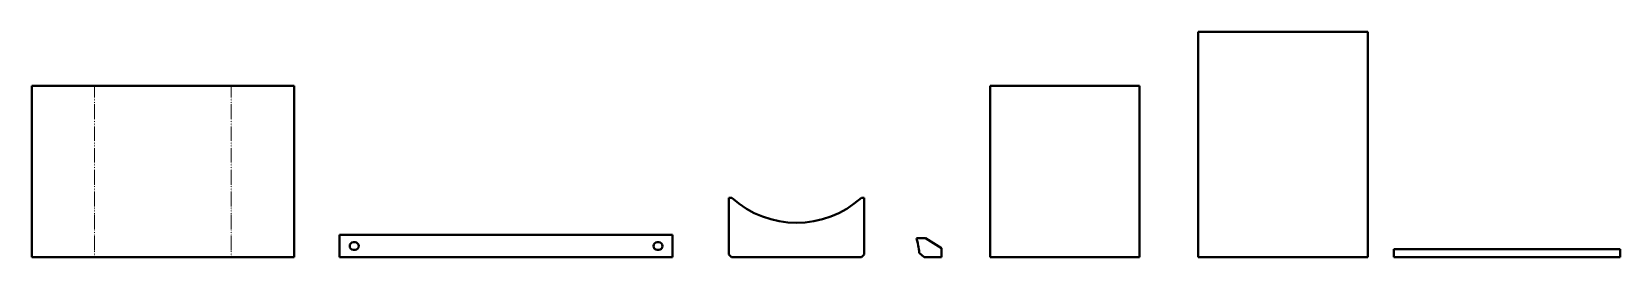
# Model space of a CAD drawing. Header units: millimetres. Extents: x 0 to 7020, y 0 to 1000.
import ezdxf

# ---------------------------------------------------------------- set-up
doc = ezdxf.new("R2010")
doc.units = ezdxf.units.MM
doc.linetypes.add('K5LT_BASIC', pattern=[0])
doc.linetypes.add('K5LT_CHAIN_LINE_WITH_2_POINTS', pattern=[12, 4, -2, 1, -2, 1, -2])

msp = doc.modelspace()

# ---------------------------------------------------------------- linework, layer by layer
at = {"color": 7, "linetype": 'K5LT_BASIC', "lineweight": 40, "true_color": 0xffffff}
for p, q in [((5905, 1000), (5155, 1000)), ((5155, 1000), (5155, 0)), ((5905, 0), (5905, 1000)), ((266, 760), (0, 760)), ((0, 760), (0, 0)), ((289.6, 760), (266, 760)), ((869.6, 760), (289.6, 760)), ((893.1, 760), (869.6, 760)), ((1159.1, 760), (893.1, 760)), ((1159.1, 760), (1159.1, 0)), ((4895, 760), (4235, 760)), ((4235, 760), (4235, 0)), ((4895, 0), (4895, 760)), ((3081, 264), (3081, 12)), ((3093.6, 264), (3081, 264)), ((3679, 264), (3666.4, 264)), ((3679, 12), (3679, 264)), ((1447, 100), (1360, 100)), ((1360, 100), (1360, 0)), ((1478, 100), (1447, 100)), ((2714.2, 100), (1478, 100)), ((2745.2, 100), (2714.2, 100)), ((2832.2, 100), (2745.2, 100)), ((2832.2, 100), (2832.2, 0)), ((3950, 85), (3910, 85)), ((4020, 40), (3950, 85)), ((1428.5, 66.5), (1421.5, 66.5)), ((1421.5, 33.5), (1428.5, 33.5)), ((1478, 0), (1447, 0)), ((2714.2, 0), (1478, 0)), ((2770.7, 66.5), (2763.7, 66.5)), ((2763.7, 33.5), (2770.7, 33.5)), ((3081, 12), (3093, 0)), ((3093, 0), (3667, 0)), ((3667, 0), (3679, 12)), ((3944.2, 0), (3922.4, 20)), ((3944.2, 0), (4020, 0)), ((4020, 0), (4020, 40)), ((4235, 0), (4895, 0)), ((5155, 0), (5905, 0)), ((7020, 36), (6020, 36)), ((6020, 0), (6020, 36)), ((7020, 0), (6020, 0)), ((7020, 0), (7020, 36)), ((266, 0), (0, 0)), ((289.6, 0), (266, 0)), ((869.6, 0), (289.6, 0)), ((893.1, 0), (869.6, 0)), ((1159.1, 0), (893.1, 0)), ((1447, 0), (1360, 0)), ((2745.2, 0), (2714.2, 0)), ((2832.2, 0), (2745.2, 0))]:
    msp.add_line(p, q, dxfattribs=at)
at = {"color": 7, "linetype": 'K5LT_CHAIN_LINE_WITH_2_POINTS', "lineweight": 18, "true_color": 0xffffff}
for p, q in [((277.8, 760), (277.8, 0)), ((881.3, 760), (881.3, 0))]:
    msp.add_line(p, q, dxfattribs=at)
at = {"color": 7, "linetype": 'K5LT_BASIC', "lineweight": 40, "true_color": 0xffffff}
for centre, radius, start, end in [((3380, 578), 425, 227.63129, 312.36871), ((3500, -27), 425, 6.34923, 15.27959), ((1421.5, 50), 16.5, 90, 270), ((1428.5, 50), 16.5, 270, 90), ((2763.7, 50), 16.5, 90, 270), ((2770.7, 50), 16.5, 270, 90)]:
    msp.add_arc(centre, radius, start, end, dxfattribs=at)

doc.saveas('drawing.dxf')
